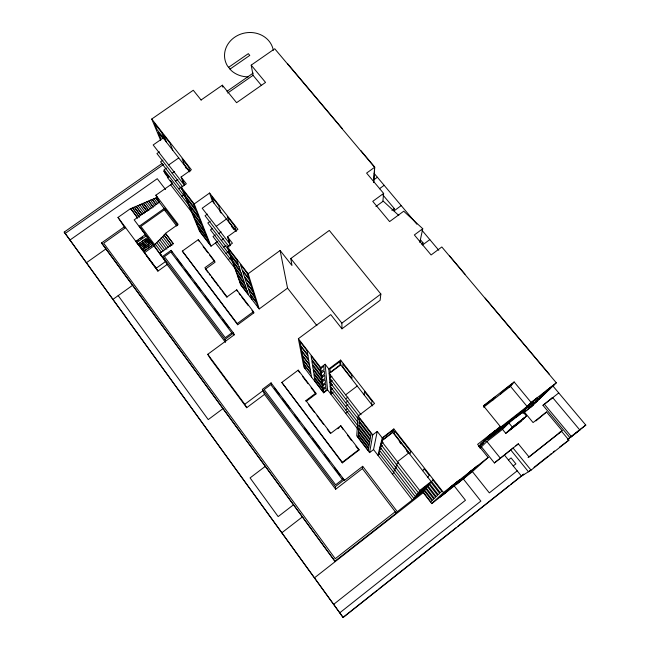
<?xml version="1.0" encoding="UTF-8"?>
<svg xmlns="http://www.w3.org/2000/svg" width="650" height="650" viewBox="0 0 650 650"><rect width="100%" height="100%" fill="white"/><g stroke="black" fill="none" stroke-linecap="round" stroke-linejoin="round"><path stroke-width="0.97" d="M373.588 182.357L374.611 167.286L274.739 48.774L251.201 65.138L253.061 75.327L261.381 85.377M373.701 182.268L374.741 167.091L360.693 150.426M333.223 392.243L330.809 394.062L328.803 368.973L340.632 360.084L374.546 403.496L358.142 416.008L356.72 435.882L369.582 452.628L373.547 449.573L377.236 431.429L382.241 437.889L377.959 455.293L379.535 454.074M523.803 474.248L343.135 617.5L64.204 232.091L162.102 163.475M358.914 450.133L358.971 449.516L340.762 425.726L330.826 433.298L305.939 400.579L315.811 393.128L298.22 370.151L281.808 382.436L342.331 462.873L358.914 450.133L355.891 446.192M364.162 394.916L364.488 391.536L371.995 401.148L371.54 404.365M382.858 201.427L383.63 193.407L366.6 173.095L374.611 167.286M280.126 250.486L287.552 288.137L259.22 308.937L248.146 273.748L280.126 250.486L291.956 265.468L290.786 258.529L329.29 230.425L380.859 294.044L380.112 300.316L341.965 328.811L330.761 314.616L298.366 338.699L303.859 367.055L323.635 392.811L327.559 389.846L325.138 364.244L320.694 367.575L323.635 392.811M382.866 194.919L394.298 208.561L393.998 210.909L401.221 205.603M362.708 466.31L344.207 480.586L344.191 479.854L271.066 382.891L262.381 389.382L264.517 394.379L335.676 489.223L362.391 468.618L362.708 466.31L397.321 511.688L396.313 513.126L334.929 561.186L335.148 561.649L101.546 242.929L124.776 226.517M369.582 452.628L372.734 434.882L377.236 431.429M419.794 242.442L422.752 228.719L403.715 211.209L389.602 221.585L372.759 201.354L383.63 193.407M420.42 239.752L423.02 242.848L422.532 245.009L429.812 239.598M380.372 448.898L380.713 447.549M381.087 446.038L381.623 443.934M381.842 443.056L382.395 440.863M392.795 432.372L431.145 481.536L419.697 490.498L381.452 441.106L392.795 432.372L393.843 428.959L443.487 492.521L431.779 503.628L422.654 491.855L397.321 511.688M422.736 470.754L424.133 468.683L429.276 475.256L427.781 477.222M492.765 400.124L495.389 396.817L483.787 405.827M500.63 394.022L503.392 390.609L512.021 383.906L509.113 387.433M483.641 407.217L510.486 386.36L514.134 381.956L531.164 402.472L515.994 417.43M479.456 447.168L480.724 445.859L479.245 447.013M514.134 381.956L483.421 405.811L500.337 426.587L487.63 439.628L523.039 411.913L526.459 416.065L519.358 422.711L505.773 433.363L502.507 429.341L508.926 422.963L512.338 427.131L505.773 433.363M480.001 448.216L486.923 441.545L502.507 429.341M521.649 413.278L523.039 411.913M524.517 412.051L533.544 404.511L530.928 407.03M422.752 228.719L414.351 234.943L431.104 254.963L441.821 246.967L556.311 382.809L531.562 406.599L522.941 413.343M442.203 495.121L452.717 486.346L444.21 493.253M448.378 490.352L440.277 496.925L450.507 488.394M458.794 482.089L469.861 472.875L461.142 479.944M542.977 405.308L552.638 397.556L579.841 430.024L571.439 436.678L569.936 437.677L542.977 405.308L558.756 392.933M551.273 398.799L552.638 397.556M464.839 477.417L456.536 484.144L467.301 475.199M500.337 426.587L477.612 444.364L488.126 457.462L471.152 472.68L431.779 503.628M528.076 457.559L562.112 430.641L546.569 411.97L535.925 420.916M494.39 462.954L518.326 443.828L529.076 456.999L561.567 431.308L568.913 440.131L531.058 470.153L521.454 476.109L504.424 455.049L494.39 462.954L481.569 446.997M504.424 455.049L513.037 447.988L531.058 470.153M515.929 445.794L518.326 443.828M517.189 470.836L489.32 492.887L471.941 471.014M339.755 612.828L480.862 501.109L463.426 479.058M343.159 617.256L377.349 590.151M378.934 588.884L456.056 527.743M457.649 526.484L509.324 485.509M510.916 484.25L523.64 474.159M568.157 438.864L585.796 425.092L552.947 386.027M567.588 439.538L585.796 425.092M530.051 470.511L528.458 471.77L510.705 449.898M534.024 467.358L548.324 456.016M549.908 454.756L551.501 453.497M553.093 452.229L554.678 450.97M559.447 447.192L568.913 440.131M333.637 604.37L465.473 500.264L453.724 485.314M512.338 427.131L526.459 416.065M443.487 492.521L488.126 457.462M546.569 411.97L533.073 422.573L524.469 412.149M531.164 402.472L556.311 382.809M496.949 430.064L527.126 406.461L510.486 386.36M429.301 483.779L418.096 492.546L380.689 444.186L383.069 442.349M493.716 433.387L523.258 410.272M427.538 485.932L416.561 494.512L379.966 447.135L382.298 445.339M479.456 445.445L486.021 440.302L479.034 446.257M490.612 436.573L519.545 413.928M395.257 511.737L335.246 558.699L103.683 243.197L125.637 227.679M425.839 487.988L415.098 496.397L379.267 449.971L381.55 448.207M478.969 446.542L483.486 443.007L479.286 446.794M424.214 489.962L413.684 498.201L378.601 452.684L380.209 451.441M314.446 577.858L423.873 492.172M396.313 464.376L398.702 462.524M395.249 466.919L397.589 465.108M394.233 469.357L396.524 467.586M393.258 471.697L395.501 469.958M392.324 473.948L393.9 472.721M397.418 461.727L408.809 452.896M335.676 489.223L335.392 486.639L344.191 479.854M281.824 532.781L302.356 516.929M342.331 462.873L342.314 462.312L358.971 449.516M293.475 504.823L278.159 516.596L250.071 477.913L265.273 466.367M382.241 437.889L393.843 428.959M508.414 459.981L511.079 457.925L515.929 463.913L513.183 465.871M337.748 428.773L339.267 427.619M345.637 406.388L347.977 404.609M345.646 409.931L347.173 408.769M345.654 413.343L348.075 411.499M345.613 394.826L357.224 386.027M345.621 398.84L347.896 397.118M345.629 402.691L348.018 400.879M332.248 380.502L329.867 382.289L358.524 419.38M315.811 393.128L315.949 394.006L306.118 401.416L305.939 400.579M323.148 388.562L325.861 386.514L325.577 383.76L322.822 385.84M323.286 389.756L325.983 387.717L326.251 390.366L323.586 392.373M332.524 384.613L330.192 386.376L357.662 421.972M332.792 388.57L330.509 390.293L357.906 425.831M321.336 373.1L324.269 370.898L324.586 374.01L321.701 376.179M321.856 377.52L324.724 375.367L325.033 378.349L322.197 380.477M340.632 360.084L340.746 364.894L329.176 373.604L361.034 414.741M322.351 381.769L325.162 379.649L325.455 382.517L322.684 384.605M331.955 376.212L329.534 378.04L358.906 416.016M320.799 368.477L323.798 366.234L324.123 369.484L321.173 371.694M264.517 394.379L246.707 407.704L244.79 404.276L262.949 390.707M222.942 408.639L208.227 419.608L118.186 295.628M341.965 328.811L341.868 323.131L380.859 294.044M421.395 244.059L423.02 242.848M237.705 324.74L237.217 323.578L253.443 311.667L236.722 289.835L227.045 296.887L204.864 267.727L214.484 260.788L198.307 239.647L182.317 251.103L237.705 324.74L253.849 312.877L253.443 311.667M391.877 210.34L394.298 208.561M225.713 341.096L224.9 339.454L233.529 333.109L171.129 250.364L162.589 256.466L167.099 264.526L225.518 342.396M246.707 407.704L210.34 358.613L207.756 354.299L234.284 334.791L233.529 333.109M375.928 206.497L383.256 201.143L398.816 215.491M379.356 188.801L384.158 185.307M373.392 180.156L377.382 177.255M223.73 247.073L226.127 245.342M259.22 308.937L240.687 284.806L227.362 246.87L232.424 243.222L227.476 236.844L237.916 229.336L209.568 193.042L194.196 203.97L211.023 246.188L217.766 241.337M226.046 253.459L228.394 251.761M228.272 259.61L230.579 257.944M221.325 240.427L223.771 238.672M167.099 264.526L157.966 271.074L156.236 268.198L165.457 261.592L151.141 241.922L141.765 248.95M112.921 299.406L132.535 285.35M212.054 228.743L210.462 229.889L231.124 256.644M216.222 226.338L226.411 219.042M215.361 234.886L213.013 236.559L233.903 263.656M218.831 233.529L221.13 231.871M207.358 214.102L205.059 215.735L229.206 246.935M161.566 256.141L159.859 253.11L173.217 243.563L165.49 233.35L178.132 224.347L155.894 195.187L172.291 183.633M210.251 221.211L207.813 222.95L229.117 250.502M559.65 432.404L562.112 430.641M140.441 242.547L138.076 244.229L147.542 237.502M142.025 241.426L145.178 239.184M142.943 242.596L138.994 245.408L148.476 238.664L146.291 235.836L136.825 242.556L137.101 243.011M144.528 241.475L147.688 239.224M140.709 246.017L143.869 243.766M145.454 242.645L149.216 239.493L139.921 246.586M143.219 246.074L145.592 244.384M147.972 242.694L150.158 240.662L140.839 247.764M143.357 247.821L151.141 241.922M144.332 249.08L142.545 249.884L152.084 243.092L150.686 244.562M164.019 234.877L171.909 245.424L164.198 235.219L165.49 233.35M145.925 247.951L149.102 245.692M177.726 225.453L164.612 208.252L139.295 226.176L154.684 246.707L153.928 245.359L164.198 235.219M209.568 193.042L212.339 201.004L202.191 208.227L229.913 244.002M146.859 249.137L143.683 251.404L153.221 244.611M148.452 248.007L151.629 245.741M144.617 252.598L154.172 245.789M558.569 433.444L561.567 431.308M181.846 196.146L184.169 194.504M138.458 240.053L136.102 241.727L135.858 241.337L145.308 234.626L145.535 235.024M140.034 238.932L142.391 237.258M158.966 202.231L155.894 198.209L157.479 197.088M155.894 195.187L159.282 202.142L134.176 219.871L146.559 236.291L146.291 235.836M178.742 188.793L181.106 187.119M211.023 246.188L199.501 231.189L181.334 187.338L186.331 183.812L181.066 177.028L191.376 169.756L151.751 119.023L193.269 90.252L201.167 100.084M86.393 262.754L105.861 248.974M172.169 173.225L174.631 171.494M168.943 176.329L167.399 177.418L190.377 207.212M124.426 227.134L117.999 217.425L130.626 208.536L137.621 217.937L130.626 208.536M130.829 208.894L132.446 207.756L139.238 216.799M139.433 217.149L132.649 208.122L134.257 206.984L140.481 215.256M140.684 215.613L134.461 207.35L136.069 206.213L142.293 214.476M141.928 214.078L136.273 206.578L137.881 205.441L144.097 213.688M145.527 212.518L139.685 204.677L138.076 205.806L137.881 205.441M147.127 211.38L141.481 203.905L139.88 205.034L139.685 204.677M146.754 210.99L141.676 204.271L143.276 203.141L148.923 210.608M148.549 210.218L143.471 203.507L145.064 202.377L150.15 209.089M175.516 181.163L177.929 179.457M151.929 208.317L146.851 201.622L145.259 202.743L145.064 202.377M153.148 206.806L148.631 200.858L147.038 201.979L146.851 201.622M153.327 207.163L148.817 201.224L150.41 200.102L154.919 206.042M152.181 199.347L156.049 204.555L152.181 199.347L150.597 200.468L150.41 200.102M152.368 199.713L153.952 198.591L157.82 203.799M159.404 202.678L155.716 197.844L154.131 198.957L153.952 198.591M227.679 93.031L253.061 75.327M65.187 233.447L163.605 164.442M168.683 164.97L178.734 157.918M166.408 168.098L164.044 169.756L186.802 199.233M69.956 240.037L157.259 178.693L165.579 189.54M159.388 151.832L156.942 153.546L182.658 186.786M162.963 160.119L160.558 161.809L183.398 191.352M226.972 91.341L253.199 73.068M228.507 67.397L248.324 53.658L249.779 55.396L229.946 69.152M201.086 99.986L222.341 85.207L236.584 102.692L265.549 82.428L251.201 65.138M578.281 431.056L579.841 430.024M287.698 63.822L342.306 128.611M449.637 255.954L464.986 274.154M485.144 298.074L549.356 374.254M374.181 173.444L416.886 224.234M422.053 230.376L438.774 250.258M544.286 404.105L571.439 436.678M486.923 441.545L500.281 458.112M290.786 258.529L341.868 323.131M287.552 288.137L316.899 325.65M340.746 364.894L372.734 405.901M189.597 171.34L184.381 164.653L182.097 158.722L188.557 166.985L190.125 171.153M189.646 171.901L163.183 137.979L153.173 144.958L184.397 185.258L181.066 177.028M212.339 201.004L235.771 231.034M162.987 138.531L158.226 132.421L160.761 138.523M185.372 167.237L186.526 168.716M219.919 211.534L221.097 213.054M231.546 226.452L233.992 229.588M399.271 441.545L401.074 443.869M406.494 450.824L407.704 452.368M325.138 364.244L328.803 368.973M181.334 187.338L194.196 203.97M227.362 246.87L248.146 273.748M298.366 338.699L320.694 367.575M358.142 416.008L372.734 434.882M168.634 177.093L163.776 170.804L164.889 173.331L167.903 177.239M170.316 180.367L172.729 183.495M170.641 184.795L191.921 212.42M215.475 242.994L243.271 279.102L244.66 283.238L236.828 273.065L235.332 268.799M327.559 389.846L357.671 428.951M373.547 449.573L412.336 499.939M203.125 246.594L207.894 252.834M209.69 255.174L213.866 260.634M239.054 293.548L240.289 295.157M241.524 296.766L248.3 305.63M252.005 310.456L253.849 312.877M299.642 372.702L298.22 370.151M302.664 376.642L308.1 383.744M311.114 387.692L315.949 394.006M343.208 429.618L340.762 425.726M347.433 435.142L351.666 440.668M159.282 202.142L165.75 210.624L164.612 208.252M362.391 468.618L396.313 513.126M176.711 226.062L164.32 209.796L140.912 226.379L154.984 245.131M207.935 272.334L205.481 269.108L215.061 262.194L214.484 260.788M209.162 273.951L210.389 275.559M211.616 277.176L218.368 286.049M219.594 287.666L220.821 289.274M222.048 290.891L226.956 297.342M308.539 404.592L314.584 412.539M316.997 415.716L323.643 424.458M327.275 429.227L330.298 433.201M182.317 251.103L237.217 323.578M281.808 382.436L342.314 462.312M165.669 233.699L173.388 243.904M162.541 236.397L170.251 246.61M177.125 258.984L181.992 265.436M185.031 269.474L191.116 277.534M194.764 282.376L200.842 290.436M205.099 296.083L209.958 302.534M214.825 308.986L219.692 315.437M222.731 319.467L228.808 327.535M233.066 333.182L234.284 334.791M274.625 388.302L279.508 394.777M282.563 398.824L289.884 408.541M294.767 415.017L299.65 421.493M304.533 427.968L309.416 434.444M312.471 438.49L319.792 448.207M324.675 454.683L329.558 461.159M334.441 467.634L339.934 474.923M342.371 478.156L343.598 479.781M161.07 237.916L168.179 247.341M159.607 239.436L166.879 249.186M158.137 240.955L164.808 249.917M156.674 242.466L163.158 251.095M155.212 243.977L161.688 252.606M162.589 256.466L224.9 339.454M262.381 389.382L335.392 486.639M142.545 249.884L156.236 268.198M138.791 245.074L142.748 250.217M135.858 241.337L138.994 245.408M146.437 255.604L157.966 271.074L117.999 217.425M207.756 354.299L244.79 404.276M101.546 242.929L334.929 561.186M64.204 232.091L343.135 617.5M159.859 253.11L163.784 258.602M153.928 245.359L161.33 255.726M139.295 226.176L140.603 228.443M171.129 250.364L172.266 252.533M198.307 239.647L198.941 241.142M151.751 119.023L160.704 140.489M166.546 142.285L163.605 135.037L169.959 143.179L172.803 150.312M182.065 178.376L184.429 184.226M271.066 382.891L271.578 384.256M236.722 289.835L237.209 291.127M214.094 203.247L211.884 196.869L218.506 205.351L220.61 211.607M228.304 237.973L229.743 242.214M227.476 236.844L230.498 245.724M251.916 299.423L250.461 295.019L256.677 303.103L258.034 307.401M222.341 85.207L222.828 87.157M305.086 368.656L304.444 365.243L310.944 373.693L311.488 376.984M330.387 374.441L330.566 376.813M330.728 379.08L330.882 381.095M330.972 382.306L331.191 385.214M331.346 387.303L331.484 389.163M331.63 391.17L331.768 392.957M248.463 76.846A24.627 22.092 -10.2 0 1 231.213 70.493L227.451 65.91A24.627 22.092 -10.2 0 1 241.231 33.946A24.627 22.092 -10.2 0 1 273.325 50.359M351.959 375.497L351.869 378.625L342.924 367.152L342.875 363.862L351.959 375.497M358.191 435.167L358.028 437.206L368.339 450.637L368.648 448.768L358.191 435.167M358.442 432.12L358.272 434.249L368.794 447.931L369.111 445.989L358.442 432.12M358.694 428.951L358.516 431.161L369.257 445.112L369.59 443.097L358.694 428.951M358.963 425.644L358.776 427.952L369.744 442.179L370.094 440.074L358.963 425.644M359.247 422.191L359.052 424.596L370.256 439.116L370.614 436.922L359.247 422.191M359.539 418.592L359.336 421.102L370.784 435.923L371.166 433.631L359.539 418.592M383.207 437.653L382.631 439.952L392.535 432.323L393.266 429.91L383.207 437.653M394.908 431.251L394.168 433.582L409.939 453.798L410.93 451.766L394.908 431.251M424.101 490.571L423.02 491.879L430.82 501.946L432.014 500.776L424.101 490.571M425.718 488.621L424.588 489.978L432.551 500.24L433.802 499.021L425.718 488.621M427.399 486.582L426.229 488.004L434.363 498.469L435.663 497.201L427.399 486.582M429.163 484.461L427.936 485.94L436.247 496.624L437.604 495.3L429.163 484.461M430.999 482.243L429.715 483.787L438.214 494.699L439.628 493.317L430.999 482.243M432.916 479.919L431.576 481.536L440.277 492.684L441.748 491.238L432.916 479.919M482.308 442.455L480.374 444.478L489.019 437.206L482.308 442.455M485.298 439.335L483.275 441.448L492.139 433.981L485.298 439.335M488.41 436.077L486.298 438.287L495.406 430.601L488.41 436.077M519.878 413.806L517.473 416.171L525.679 409.273L519.878 413.806M523.583 410.166L521.072 412.636L529.498 405.535L523.583 410.166M527.442 406.364L524.826 408.939L533.479 401.635L527.442 406.364M531.472 402.399L528.734 405.088L537.648 397.572L531.472 402.399M530.733 406.023L528.101 408.582L537.363 400.839L530.733 406.023M534.576 402.309L531.83 404.966L541.336 397.02L534.576 402.309M538.574 398.434L535.714 401.204L545.472 393.031L538.574 398.434M542.75 394.387L539.76 397.28L549.794 388.879L542.75 394.387M547.113 390.162L543.993 393.185L554.304 384.54L547.113 390.162M509.397 430.097L507.219 432.161L521.178 420.859L509.397 430.097M512.736 426.928L510.469 429.073L524.753 417.511L512.736 426.928M447.85 489.848L446.306 491.294L455.024 484.218L447.85 489.848M450.101 487.744L448.492 489.255L457.429 481.991L450.101 487.744M452.457 485.55L450.775 487.126L459.948 479.659L452.457 485.55M465.392 476.068L463.588 477.718L472.526 470.462L465.392 476.068M468.032 473.663L466.148 475.386L475.321 467.935L468.032 473.663M470.787 471.152L468.812 472.948L478.229 465.302L470.787 471.152M342.379 479.594L335.636 484.794L264.184 389.577L270.806 384.629L342.379 479.594M339.918 361.571L329.981 369.046L330.233 372.344L340.007 364.983L339.918 361.571M231.814 332.889L225.257 337.707L164.393 256.596L170.844 251.989L231.814 332.889M161.72 132.624L154.44 123.297L157.072 129.651L164.263 138.864L161.72 132.624M234.78 226.184L227.289 216.596L228.979 221.821L236.364 231.294L234.78 226.184M193.407 203.678L183.357 190.678L185.64 196.219L195.561 209.064L193.407 203.678M236.771 259.781L228.361 248.901L230.043 253.711L238.339 264.452L236.771 259.781M247.219 273.301L240.378 264.444L242.149 269.823L248.885 278.541L247.219 273.301M307.133 350.797L299.942 341.502L300.739 345.686L307.808 354.835L307.133 350.797M320.239 367.754L311.09 355.924L311.61 359.312L320.621 370.979L320.239 367.754M196.495 211.404L186.639 198.632L188.833 203.954L198.567 216.572L196.495 211.404M239.029 266.492L230.783 255.807L232.399 260.423L240.533 270.969L239.029 266.492M249.267 279.752L242.556 271.066L244.262 276.226L250.868 284.781L249.267 279.752M307.962 355.769L300.918 346.653L301.681 350.659L308.604 359.637L307.962 355.769M320.791 372.385L311.838 360.791L312.333 364.041L321.157 375.481L320.791 372.385M199.469 218.822L189.792 206.278L191.904 211.388L201.451 223.787L199.469 218.822M241.191 272.927L233.098 262.438L234.658 266.874L242.637 277.225L241.191 272.927M251.233 285.943L244.652 277.412L246.285 282.368L252.761 290.777L251.233 285.943M308.75 360.531L301.852 351.585L302.583 355.436L309.368 364.244L308.75 360.531M321.319 376.821L312.544 365.454L313.024 368.574L321.669 379.787L321.319 376.821M202.321 225.948L192.822 213.614L194.854 218.538L204.23 230.726L202.321 225.948M253.118 291.891L246.667 283.514L248.235 288.275L254.589 296.53L253.118 291.891M309.514 365.097L302.754 356.322L303.452 360.019L310.099 368.656L309.514 365.097M321.823 381.079L313.235 369.931L313.69 372.921L322.164 383.931L321.823 381.079M205.067 232.806L195.739 220.683L197.689 225.412L206.903 237.404L205.067 232.806M245.261 285.041L237.477 274.926L238.916 279.021L246.602 289.023L245.261 285.041M254.93 297.611L248.601 289.38L250.112 293.954L256.344 302.071L254.93 297.611M310.237 369.484L303.615 360.872L304.289 364.423L310.806 372.905L310.237 369.484M322.311 385.166L313.885 374.221L314.324 377.098L322.636 387.904L322.311 385.166M207.707 239.403L198.543 227.476L200.428 232.042L209.479 243.831L207.707 239.403M247.187 290.761L239.541 280.808L240.922 284.757L248.471 294.588L247.187 290.761M322.774 389.098L314.519 378.349L314.941 381.111L323.091 391.723L322.774 389.098"/></g></svg>
